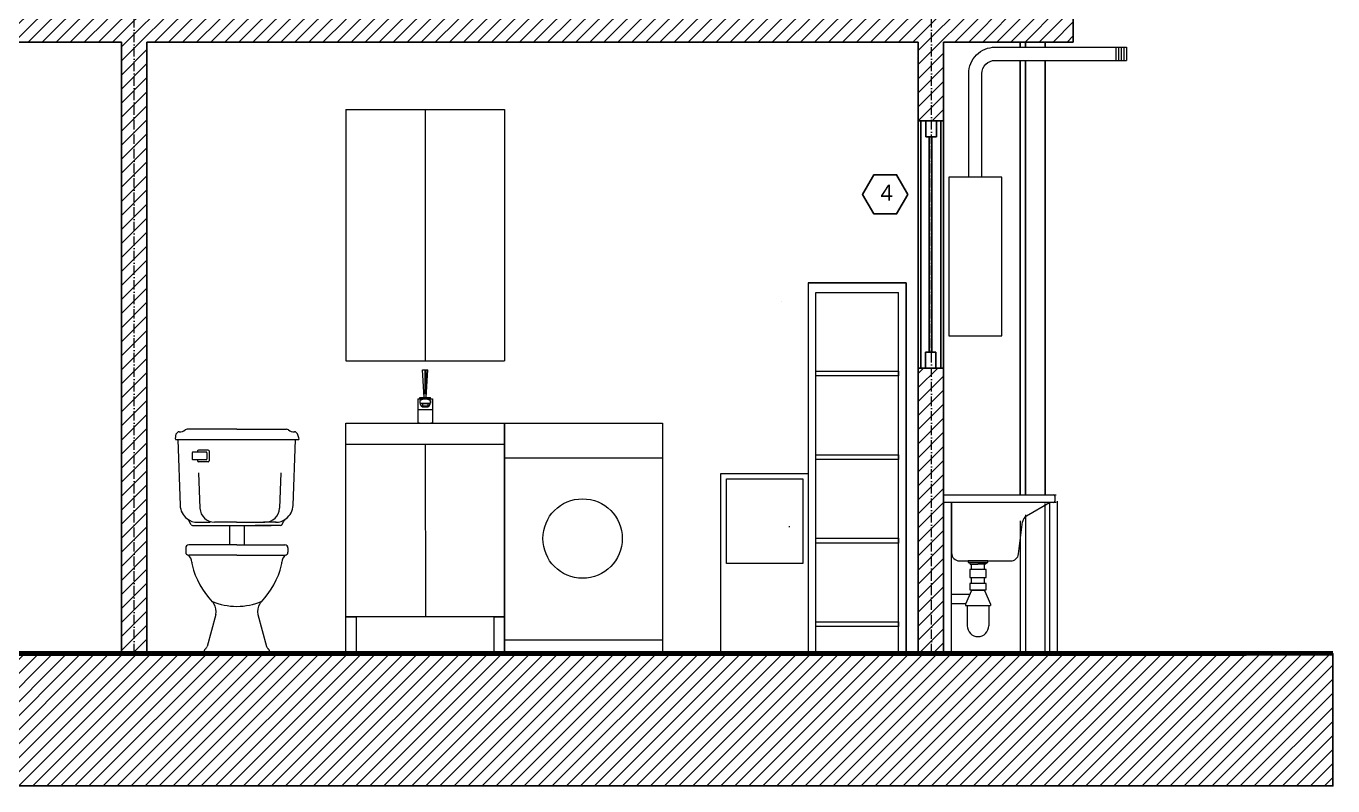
# Model space of a CAD drawing. Header units: millimetres. Extents: x 2499 to 8838, y 1331 to 6209.
# Drawn here: x 3158 to 3651.5, y 3311.5 to 3598.5 of the extents above; entities that cross this region are included whole.
import ezdxf

# ---------------------------------------------------------------- set-up
doc = ezdxf.new("R2010")
doc.units = ezdxf.units.MM
doc.header["$MEASUREMENT"] = 0
doc.linetypes.add('ACAD_ISO10W100', pattern=[18, 12, -3, 0, -3])
doc.layers.add('ARREDI', color=8, linetype='Continuous', lineweight=18)
doc.layers.add('CAMPITURE', color=7, linetype='Continuous', lineweight=25)
for name, color, linetype in [('INFISSI', 4, 'Continuous'), ('NUMERAZIONE', 30, 'Continuous'), ('quote nuove', 2, 'Continuous'), ('STRUTTURA', 1, 'Continuous')]:
    doc.layers.add(name, color=color, linetype=linetype)
doc.styles.get("Standard").update_dxf_attribs({"font": 'Arial.ttf'})

msp = doc.modelspace()

# ---------------------------------------------------------------- hatches: boundary and pattern name
at = {"layer": 'CAMPITURE'}
h = msp.add_hatch(dxfattribs=at)
h.set_pattern_fill('ANSI31', color=256, scale=30)
h.set_pattern_definition([(45, (3917.6696, 1554.866), (-2.6516504, 2.6516504), [])])
h.paths.add_polyline_path([(2585.86, 3361.45), (2585.86, 3311.45), (3651.54, 3311.45), (3651.54, 3361.45)])
at = {"layer": 'INFISSI'}
h = msp.add_hatch(color=4, dxfattribs=at)
h.dxf.hatch_style = 1
h.paths.add_polyline_path([(3500.11, 3556.65), (3499.11, 3556.65), (3499.11, 3475.31), (3500.11, 3475.31)])
at = {"layer": 'STRUTTURA'}
h = msp.add_hatch(dxfattribs=at)
h.set_pattern_fill('ANSI31', color=0, scale=30)
h.set_pattern_definition([(45, (1527.054, 1769.8616), (-2.6516504, 2.6516504), [])])
h.paths.add_polyline_path([(2807.57, 3927.46), (2807.57, 3823.85), (2812.11, 3823.85), (2812.11, 3910.86), (3001.44, 3910.86), (3001.44, 3610.95), (2812.11, 3610.95), (2812.11, 3703.85), (2807.57, 3703.85), (2807.57, 3562.08), (2809.46, 3562.08), (2812.21, 3562.08), (2812.21, 3592.45), (3136.38, 3592.45), (3136.38, 3361.45), (3141.13, 3361.45), (3141.13, 3610.95), (3099.02, 3610.95), (3099.02, 3910.86), (3141.13, 3910.86), (3141.13, 3927.46)])
h.paths.add_polyline_path([(3090.23, 3910.86), (3090.23, 3610.95), (3010.23, 3610.95), (3010.23, 3910.86)], flags=16)
h.paths.add_polyline_path([(3090.23, 3782.95), (3090.23, 3610.95), (3050.23, 3610.95), (3010.23, 3610.95), (3010.23, 3782.95), (3050.23, 3782.95)], flags=0)
h.paths.add_polyline_path([(3085.13, 3777.86), (3085.13, 3616.05), (3055.32, 3616.05), (3055.32, 3777.86)], flags=0)
h.paths.add_polyline_path([(3045.13, 3777.86), (3045.13, 3616.05), (3015.32, 3616.05), (3015.32, 3777.86)], flags=0)
h.paths.add_polyline_path([(3198.75, 3927.46), (3141.13, 3927.46), (3141.13, 3910.86), (3162.63, 3910.86), (3198.75, 3910.86)])
h.paths.add_polyline_path([(3499.9, 3927.46), (3198.75, 3927.46), (3198.75, 3910.86), (3495, 3910.86), (3495, 3610.95), (3198.75, 3610.95), (3198.75, 3361.45), (3203.6, 3361.45), (3203.6, 3592.45), (3494.9, 3592.45), (3494.9, 3562.65), (3497.81, 3562.65), (3497.81, 3562.65), (3499.9, 3562.65)])
h.paths.add_polyline_path([(3504.5, 3469.31), (3499.9, 3469.31), (3499.9, 3361.45), (3504.5, 3361.45)])
h.paths.add_polyline_path([(3499.9, 3469.31), (3494.9, 3469.31), (3494.9, 3361.45), (3499.9, 3361.45)], flags=17)
h.paths.add_polyline_path([(3198.75, 3610.95), (3141.13, 3610.95), (3141.13, 3361.45), (3145.98, 3361.45), (3145.98, 3592.45), (3194, 3592.45), (3194, 3361.45), (3198.75, 3361.45)])
h.paths.add_polyline_path([(2812.21, 3442.01), (2811.14, 3442.01), (2807.57, 3442.01), (2807.57, 3361.45), (2812.21, 3361.45)])
h.paths.add_polyline_path([(2807.57, 3442.01), (2805.46, 3442.01), (2802.61, 3442.01), (2802.61, 3361.45), (2807.57, 3361.45)])
h.paths.add_polyline_path([(2807.57, 3703.85), (2805.36, 3703.85), (2802.61, 3703.85), (2802.61, 3562.08), (2803.67, 3562.08), (2807.57, 3562.08)])
h.paths.add_polyline_path([(3531.91, 3910.86), (3533.41, 3910.86), (3533.41, 3922.14), (3533.65, 3922.14), (3535.4, 3922.14), (3534.65, 3923.86), (3534.65, 3927.46), (3499.9, 3927.46), (3499.9, 3562.65), (3500.31, 3562.65), (3501.81, 3562.65), (3504.5, 3562.65), (3504.5, 3562.65), (3504.5, 3592.45), (3553.5, 3592.45), (3553.5, 3604.45), (3503.5, 3609.45), (3504.5, 3910.86), (3531.91, 3910.86)])

# ---------------------------------------------------------------- linework, layer by layer
at = {"layer": 'ARREDI'}
for p, q in [((3569.59, 3590.51), (3569.59, 3585.51)), ((3570.59, 3590.51), (3570.59, 3585.51)), ((3571.59, 3590.51), (3571.59, 3585.51)), ((3572.59, 3590.51), (3572.59, 3585.51)), ((3573.59, 3590.51), (3573.59, 3585.51)), ((3278.7, 3566.96), (3338.7, 3566.96)), ((3278.7, 3566.96), (3278.7, 3471.96)), ((3308.7, 3566.96), (3308.7, 3471.96)), ((3338.7, 3566.96), (3338.7, 3471.96)), ((3453.4, 3501.45), (3453.4, 3361.78)), ((3456.26, 3361.45), (3456.26, 3497.86)), ((3456.26, 3497.86), (3487.41, 3497.86)), ((3487.41, 3361.45), (3487.41, 3497.86)), ((3443.35, 3494.44), (3443.35, 3494.44)), ((3278.7, 3471.96), (3338.7, 3471.96)), ((3494.9, 3471), (3494.9, 3469.31)), ((3308.29, 3458.12), (3307.7, 3468.62)), ((3307.7, 3468.62), (3309.7, 3468.62)), ((3308.5, 3468.62), (3308.5, 3459.62)), ((3308.9, 3468.62), (3308.9, 3459.62)), ((3309.12, 3458.12), (3309.7, 3468.62)), ((3305.9, 3457.62), (3305.9, 3448.72)), ((3305.9, 3457.62), (3311.51, 3457.62)), ((3306.7, 3458.12), (3310.7, 3458.12)), ((3306.7, 3458.12), (3310.7, 3458.12)), ((3306.7, 3457.62), (3306.7, 3458.12)), ((3306.7, 3457.02), (3306.7, 3455.99)), ((3306.7, 3455.99), (3310.7, 3455.99)), ((3307.7, 3455.99), (3307.7, 3454.59)), ((3307.7, 3455.86), (3309.7, 3455.86)), ((3308.2, 3459.62), (3309.2, 3459.62)), ((3309.7, 3455.99), (3309.7, 3454.59)), ((3310.7, 3457.62), (3310.7, 3458.12)), ((3310.7, 3457.02), (3310.7, 3455.99)), ((3311.51, 3457.62), (3311.51, 3448.72)), ((3305.9, 3453.6), (3311.51, 3453.6)), ((3307.7, 3454.99), (3309.7, 3454.99)), ((3307.7, 3454.59), (3309.7, 3454.59)), ((3237.55, 3446.2), (3218.78, 3446.2)), ((3237.55, 3446.2), (3256.32, 3446.2)), ((3278.7, 3448.45), (3338.7, 3448.45)), ((3278.7, 3361.45), (3278.7, 3448.45)), ((3338.7, 3361.45), (3338.7, 3448.45)), ((3338.7, 3448.45), (3398.32, 3448.45)), ((3338.7, 3448.45), (3338.7, 3361.45)), ((3398.32, 3448.45), (3398.32, 3361.45)), ((3214.38, 3442.49), (3214.68, 3444.44)), ((3214.49, 3442.34), (3260.95, 3442.34)), ((3215.28, 3442.34), (3260.15, 3442.34)), ((3215.28, 3442.34), (3216.13, 3417.42)), ((3259.6, 3442.34), (3258.76, 3417.42)), ((3261.05, 3442.49), (3260.43, 3444.44)), ((3308.7, 3440.56), (3308.78, 3375.27)), ((3220.7, 3437.31), (3220.7, 3434.88)), ((3226, 3437.53), (3220.92, 3437.53)), ((3222.69, 3437.97), (3222.69, 3437.53)), ((3226.77, 3438.3), (3223.02, 3438.3)), ((3226.22, 3437.31), (3226.22, 3434.88)), ((3227.1, 3437.97), (3227.1, 3434.22)), ((3338.7, 3435.32), (3398.32, 3435.32)), ((3226, 3434.66), (3220.92, 3434.66)), ((3222.69, 3434.66), (3222.69, 3434.22)), ((3226.77, 3433.89), (3223.02, 3433.89)), ((3223.11, 3429.77), (3223.63, 3416.33)), ((3254.2, 3429.77), (3253.68, 3416.33)), ((3420.4, 3429.45), (3453.4, 3429.45)), ((3420.4, 3361.45), (3420.4, 3429.45)), ((3453.4, 3429.45), (3453.4, 3361.45)), ((3504.5, 3421.45), (3547, 3421.45)), ((3504.5, 3418.95), (3504.5, 3421.45)), ((3546.5, 3420.95), (3546.5, 3418.95)), ((3547, 3418.45), (3505, 3418.45)), ((3507.5, 3418.45), (3507.5, 3399.45)), ((3507.5, 3361.45), (3507.5, 3418.45)), ((3535.83, 3413.45), (3544.5, 3418.45)), ((3544.5, 3418.45), (3544.5, 3361.45)), ((3547.5, 3361.45), (3547.5, 3418.95)), ((3220.32, 3410.09), (3219.56, 3411.42)), ((3222.74, 3411.03), (3227.52, 3411.03)), ((3237.44, 3411.03), (3229.14, 3411.03)), ((3237.44, 3411.03), (3248.18, 3411.03)), ((3252.36, 3411.03), (3247.58, 3411.03)), ((3254.56, 3410.09), (3255.32, 3411.42)), ((3532.83, 3399.08), (3534.35, 3411.22)), ((3533.41, 3411.54), (3533.41, 3361.45)), ((3220.8, 3409.82), (3230.4, 3409.82)), ((3230.4, 3409.82), (3250.53, 3409.82)), ((3234.79, 3409.82), (3234.79, 3402.47)), ((3240.31, 3409.82), (3240.31, 3402.47)), ((3254.09, 3409.82), (3244.49, 3409.82)), ((3218.26, 3401.37), (3218.26, 3399.71)), ((3237.55, 3402.47), (3219.36, 3402.47)), ((3237.55, 3402.47), (3255.74, 3402.47)), ((3256.85, 3401.37), (3256.85, 3399.71)), ((3237.55, 3398.61), (3219.36, 3398.61)), ((3237.55, 3398.61), (3255.74, 3398.61)), ((3510.5, 3396.45), (3529.86, 3396.45)), ((3515, 3393.23), (3515, 3395.19)), ((3520, 3393.23), (3520, 3395.19)), ((3515, 3387.88), (3515, 3390.19)), ((3520, 3387.88), (3520, 3390.19)), ((3514.34, 3383.75), (3507.5, 3383.75)), ((3515, 3385.27), (3515, 3385.46)), ((3520, 3385.27), (3515, 3385.27)), ((3520, 3385.27), (3520, 3385.46)), ((3229.57, 3376.21), (3226.35, 3364.15)), ((3245.53, 3376.21), (3248.75, 3364.15)), ((3512.83, 3380.27), (3507.5, 3380.27)), ((3513.41, 3379.64), (3513.41, 3371.93)), ((3521.6, 3379.64), (3521.6, 3371.93)), ((3338.78, 3375.27), (3278.78, 3375.27)), ((3398.32, 3366.45), (3338.7, 3366.45)), ((3225.15, 3362.22), (3225.15, 3361.45)), ((3249.95, 3362.22), (3249.95, 3361.45))]:
    msp.add_line(p, q, dxfattribs=at)
at = {"layer": 'ARREDI', "lineweight": -2}
for p, q in [((3453.4, 3501.45), (3490.4, 3501.45)), ((3490.4, 3501.45), (3490.4, 3361.45))]:
    msp.add_line(p, q, dxfattribs=at)
at = {"layer": 'ARREDI', "color": 8}
msp.add_line((3278.7, 3440.56), (3338.7, 3440.56), dxfattribs=at)
at = {"layer": 'ARREDI'}
for points in [[(3514, 3541.45), (3514, 3580.51, -0.414214), (3524, 3590.51), (3573.59, 3590.51)], [(3519, 3541.45), (3519, 3580.51, -0.414214), (3524, 3585.51), (3573.59, 3585.51)]]:
    msp.add_lwpolyline(points, format="xyb", dxfattribs=at)
for points in [[(3526.5, 3541.45), (3506.5, 3541.45), (3506.5, 3481.45), (3526.5, 3481.45), (3526.5, 3541.45)], [(3542.91, 3361.45), (3542.91, 3418.11)], [(3535.41, 3413.79), (3535.41, 3361.45)], [(3446.39, 3409.28), (3445.99, 3409.28)], [(3514.31, 3395.88), (3514.6, 3395.19), (3517.5, 3395.19)], [(3520.7, 3395.88), (3520.41, 3395.19), (3517.5, 3395.19)], [(3515, 3385.27), (3512.76, 3380.12), (3512.76, 3379.64), (3512.76, 3379.64)], [(3520, 3385.27), (3522.24, 3380.12), (3522.24, 3379.64), (3522.24, 3379.64)], [(3512.76, 3379.64), (3522.24, 3379.64)]]:
    msp.add_lwpolyline(points, dxfattribs=at)
for points in [[(3456.26, 3468.13), (3487.41, 3468.13), (3487.41, 3466.3), (3456.26, 3466.3)], [(3456.26, 3436.57), (3487.41, 3436.57), (3487.41, 3434.74), (3456.26, 3434.74)], [(3422.47, 3427.38), (3451.32, 3427.38), (3451.32, 3395.43), (3422.47, 3395.43)], [(3456.26, 3405.01), (3487.41, 3405.01), (3487.41, 3403.17), (3456.26, 3403.17)], [(3521.24, 3396.45), (3513.76, 3396.45), (3513.76, 3395.88), (3521.24, 3395.88)], [(3520.56, 3393.23), (3514.45, 3393.23), (3514.45, 3390.19), (3520.56, 3390.19)], [(3520.56, 3387.88), (3514.45, 3387.88), (3514.45, 3385.46), (3520.56, 3385.46)], [(3278.7, 3375.27), (3282.68, 3375.27), (3282.68, 3361.45), (3278.7, 3361.45)], [(3334.73, 3375.27), (3338.7, 3375.27), (3338.7, 3361.45), (3334.73, 3361.45)], [(3456.26, 3373.45), (3487.41, 3373.45), (3487.41, 3371.61), (3456.26, 3371.61)]]:
    msp.add_lwpolyline(points, close=True, dxfattribs=at)
msp.add_circle((3368.15, 3404.9), 15, dxfattribs=at)
for centre, radius, start, end in [((3308.91, 3456.51), 2.27, 166.7665, 237.8411), ((3308.7, 3453.96), 3.66, 56.8798, 123.1202), ((3308.5, 3456.51), 2.27, 302.1589, 13.2335), ((3215.72, 3444.08), 1.1, 86.8518, 161.0754), ((3215.96, 3448.49), 3.31, 266.8518, 309.7623), ((3218.78, 3445.1), 1.1, 90, 129.7623), ((3256.32, 3445.1), 1.1, 50.2377, 90), ((3259.14, 3448.49), 3.31, 230.2377, 273.1482), ((3259.38, 3444.08), 1.1, 18.9246, 93.1482), ((3308.7, 3463.45), 14.99, 259.2053, 280.7947), ((3214.49, 3442.45), 0.11, 161.0754, 270), ((3260.95, 3442.45), 0.11, 270, 18.9246), ((3220.92, 3437.31), 0.221, 90, 180), ((3223.02, 3437.97), 0.331, 90, 180), ((3226, 3437.31), 0.221, 0, 90), ((3226.77, 3437.97), 0.331, 0, 90), ((3220.92, 3434.88), 0.221, 180, 270), ((3223.02, 3434.22), 0.331, 180, 270), ((3226, 3434.88), 0.221, 270, 0), ((3226.77, 3434.22), 0.331, 270, 0), ((3546, 3420.95), 0.5, 0, 90), ((3222.74, 3417.65), 6.62, 181.9415, 232.4535), ((3229.14, 3416.54), 5.51, 182.2026, 270), ((3248.18, 3416.54), 5.51, 270, 357.7974), ((3252.15, 3417.65), 6.62, 307.5465, 358.0585), ((3505, 3418.95), 0.5, 180, 270), ((3546, 3418.95), 0.5, 270, 0), ((3216.69, 3409.78), 3.31, 29.7906, 52.4535), ((3222.74, 3417.65), 6.62, 232.4535, 270), ((3252.15, 3417.65), 6.62, 270, 307.5465), ((3258.19, 3409.78), 3.31, 127.5465, 150.2094), ((3537.32, 3410.85), 3, 119.9588, 172.8877), ((3220.8, 3410.37), 0.551, 209.7906, 270), ((3254.09, 3410.37), 0.551, 270, 330.2094), ((3219.36, 3401.37), 1.1, 90, 180), ((3255.74, 3401.37), 1.1, 0, 90), ((3219.36, 3399.71), 1.1, 180, 270), ((3217.05, 3395.79), 3.51, 2.5434, 53.5374), ((3226.06, 3396.19), 5.51, 182.5434, 193.1822), ((3249.04, 3396.19), 5.51, 346.8178, 357.4566), ((3258.05, 3395.79), 3.51, 126.4626, 177.4566), ((3255.74, 3399.71), 1.1, 270, 0), ((3510.5, 3399.45), 3, 180, 270), ((3529.86, 3399.45), 3, 270, 352.8877), ((3249.69, 3401.72), 29.78, 193.1822, 224.0512), ((3225.42, 3401.72), 29.78, 315.9488, 346.8178), ((3237.55, 3403.36), 24.1, 247.0087, 292.9913), ((3224.32, 3377.19), 5.51, 33.6289, 44.0512), ((3250.78, 3377.19), 5.51, 135.9488, 146.3711), ((3224.78, 3377.49), 4.96, 345.0523, 33.6289), ((3250.32, 3377.49), 4.96, 146.3711, 194.9477), ((3517.5, 3371.93), 4.09, 180, 360), ((3226.87, 3361.91), 1.75, 128.395, 170.0343), ((3224.76, 3364.58), 1.65, 308.395, 345.0523), ((3250.35, 3364.58), 1.65, 194.9477, 231.605), ((3248.23, 3361.91), 1.75, 9.9657, 51.605)]:
    msp.add_arc(centre, radius, start, end, dxfattribs=at)
msp.add_solid([(3308.9, 3459.62), (3308.9, 3468.62), (3308.5, 3459.62), (3308.5, 3468.62)], dxfattribs=at)
at = {"layer": 'INFISSI'}
for p, q in [((3494.9, 3562.65), (3494.9, 3469.31)), ((3495.9, 3562.65), (3495.9, 3469.31)), ((3497.81, 3556.65), (3497.81, 3562.65)), ((3501.81, 3562.65), (3501.81, 3556.65)), ((3503.4, 3562.65), (3503.4, 3469.31)), ((3497.81, 3556.65), (3501.81, 3556.65)), ((3499.11, 3475.31), (3499.11, 3556.65)), ((3500.11, 3475.31), (3500.11, 3556.65)), ((3497.61, 3475.31), (3501.61, 3475.31)), ((3497.61, 3469.31), (3497.61, 3475.31)), ((3501.61, 3475.31), (3501.61, 3469.31))]:
    msp.add_line(p, q, dxfattribs=at)
msp.add_lwpolyline([(3504.5, 3469.31), (3504.5, 3562.65)], dxfattribs=at)
msp.add_lwpolyline([(3499.11, 3556.65), (3500.11, 3556.65), (3500.11, 3475.31), (3499.11, 3475.31)], close=True, dxfattribs=at)
at = {"layer": 'NUMERAZIONE'}
msp.add_lwpolyline([(3491, 3534.91), (3486.72, 3542.32), (3478.17, 3542.32), (3473.9, 3534.91), (3478.17, 3527.51), (3486.72, 3527.51)], close=True, dxfattribs=at)
at = {"layer": 'quote nuove', "color": 253, "linetype": 'ACAD_ISO10W100', "lineweight": 0, "ltscale": 0.3}
for p, q in [((3198.75, 3361.45), (3198.75, 4181.15)), ((3499.9, 3361.45), (3499.9, 4181.15))]:
    msp.add_line(p, q, dxfattribs=at)
at = {"layer": 'STRUTTURA'}
for p, q in [((3553.5, 3605.46), (3553.5, 3592.45)), ((3194, 3361.45), (3194, 3592.45)), ((3494.9, 3562.65), (3494.9, 3592.45)), ((3504.5, 3592.45), (3553.5, 3592.45)), ((3504.5, 3562.65), (3504.5, 3592.45)), ((3533.41, 3592.45), (3533.41, 3590.51)), ((3533.41, 3585.51), (3533.41, 3421.45)), ((3504.5, 3562.65), (3494.9, 3562.65)), ((3497.81, 3562.65), (3501.81, 3562.65)), ((3499.31, 3562.65), (3499.81, 3562.65)), ((3499.81, 3562.65), (3500.31, 3562.65)), ((3499.11, 3475.31), (3499.61, 3475.31)), ((3499.61, 3475.31), (3500.11, 3475.31)), ((3494.9, 3469.31), (3504.5, 3469.31)), ((3494.9, 3469.31), (3494.9, 3361.45)), ((3504.5, 3469.31), (3504.5, 3361.45)), ((2802.61, 3361.45), (3504.5, 3361.45)), ((3249.95, 3361.45), (3227.45, 3361.45)), ((3336.2, 3361.45), (3281.2, 3361.45)), ((3453.4, 3361.45), (3420.4, 3361.45)), ((3428.26, 3361.45), (3431.26, 3361.45)), ((3475.32, 3361.45), (3478.32, 3361.45)), ((3501.2, 3361.45), (3501.2, 3361.45)), ((3502.4, 3361.45), (3502.4, 3361.45))]:
    msp.add_line(p, q, dxfattribs=at)
at = {"layer": 'STRUTTURA', "lineweight": 100}
for p, q in [((3651.54, 3361.45), (2585.86, 3361.45)), ((2802.61, 3361.45), (3618.81, 3361.45))]:
    msp.add_line(p, q, dxfattribs=at)
at = {"layer": 'STRUTTURA'}
for points in [[(3145.98, 3592.45), (3194, 3592.45)], [(3202.5, 3361.45), (3203.6, 3361.45), (3203.6, 3592.45)], [(3203.6, 3592.45), (3494.9, 3592.45)], [(3535.41, 3592.45), (3535.41, 3590.51)], [(3542.91, 3590.51), (3542.91, 3592.45)], [(3535.41, 3585.51), (3535.41, 3421.45)], [(3542.91, 3421.45), (3542.91, 3585.51)], [(3192.76, 3361.45), (3204.76, 3361.45)], [(3490.4, 3361.45), (3490.4, 3361.45), (3502.4, 3361.45)]]:
    msp.add_lwpolyline(points, dxfattribs=at)
msp.add_lwpolyline([(2585.86, 3361.45), (3651.54, 3361.45), (3651.54, 3311.45), (2585.86, 3311.45)], close=True, dxfattribs=at)

# ---------------------------------------------------------------- texts
at = {"layer": 'NUMERAZIONE', "ltscale": 0.1, "insert": (3480.67, 3538.56), "char_height": 6, "attachment_point": 1}
msp.add_mtext_dynamic_manual_height_columns('4', width=0.5819, gutter_width=12.5, heights=[0], dxfattribs=at)

doc.saveas('drawing.dxf')
